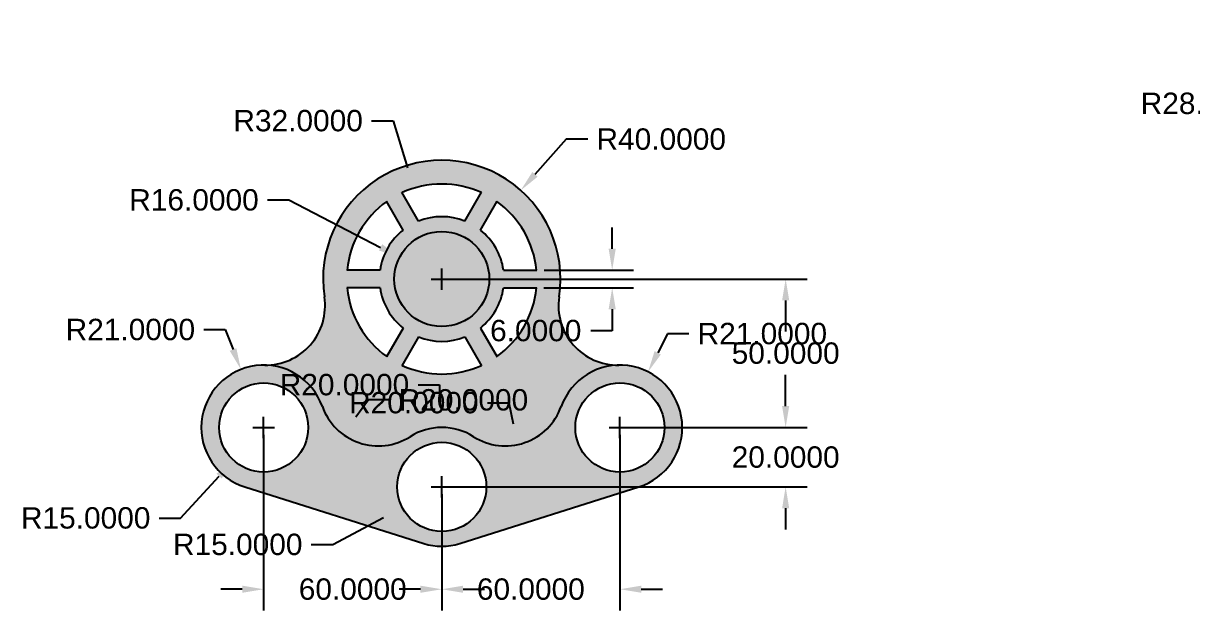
# Model space of a CAD drawing. Header units: millimetres. Extents: x 491 to 5097, y 346 to 928.
# Drawn here: x 2828.5 to 3222.3, y 618.1 to 815.8 of the extents above; entities that cross this region are included whole.
import ezdxf

# ---------------------------------------------------------------- set-up
doc = ezdxf.new("R2010")
doc.units = ezdxf.units.MM
doc.layers.add('dimension', color=160, linetype='Continuous')
doc.styles.get("Standard").update_dxf_attribs({"font": 'arial_0.ttf'})
doc.dimstyles.get("Standard").update_dxf_attribs({"dimscale": 40, "dimtxt": 0.18, "dimasz": 0.18, "dimexe": 0.18, "dimexo": 0.0625, "dimgap": 0.09, "dimtad": 0, "dimtih": 1, "dimtoh": 1, "dimdec": 4, "dimzin": 0, "dimdsep": 46, "dimtxsty": 'Standard', "dimcen": 0.09, "dimclrd": 5, "dimclre": 5, "dimclrt": 5, "dimadec": 0, "dimazin": 0, "dimtfac": 1, "dimtdec": 4, "dimtofl": 0, "dimtmove": 0, "dimatfit": 3, "dimfxl": 1, "dimtolj": 1, "dimtzin": 0, "dimarcsym": 0})

# ---------------------------------------------------------------- blocks, each defined once
blk = doc.blocks.new('*D131')
at = {"layer": 'Defpoints', "color": 0, "transparency": 16777216}
for p in [(2948.03, 693.54), (2936.29, 677.35)]:
    blk.add_point(p, dxfattribs=at)
at = {"layer": 'dimension', "color": 5, "lineweight": -2, "transparency": 16777216}
for p, q in [((2944.74, 689.01), (2940.52, 683.18)), ((2951.94, 689.01), (2944.74, 689.01))]:
    blk.add_line(p, q, dxfattribs=at)
at = {"layer": 'dimension', "color": 5, "transparency": 16777216}
blk.add_solid([(2939.55, 683.88), (2941.49, 682.47), (2936.29, 677.35)], dxfattribs=at)
at = {"layer": 'dimension', "color": 5, "transparency": 16777216, "insert": (2976.72, 689.01), "char_height": 7.2, "attachment_point": 5}
blk.add_mtext('\\A1;R20.0000', dxfattribs=at)
blk = doc.blocks.new('*D132')
at = {"layer": 'Defpoints', "color": 0, "transparency": 16777216}
for p in [(2968.95, 679.74), (2969.42, 659.74)]:
    blk.add_point(p, dxfattribs=at)
at = {"layer": 'dimension', "color": 5, "lineweight": -2, "transparency": 16777216}
for p, q in [((2961.41, 694.13), (2968.61, 694.13)), ((2968.61, 694.13), (2968.78, 686.94)), ((2969.42, 656.14), (2969.42, 663.34)), ((2965.82, 659.74), (2973.02, 659.74))]:
    blk.add_line(p, q, dxfattribs=at)
at = {"layer": 'dimension', "color": 5, "transparency": 16777216}
blk.add_solid([(2969.98, 686.96), (2967.58, 686.91), (2968.95, 679.74)], dxfattribs=at)
at = {"layer": 'dimension', "color": 5, "transparency": 16777216, "insert": (2936.64, 694.13), "char_height": 7.2, "attachment_point": 5}
blk.add_mtext('\\A1;R20.0000', dxfattribs=at)
blk = doc.blocks.new('*D133')
at = {"layer": 'Defpoints', "color": 0, "transparency": 16777216}
for p in [(2990.81, 693.54), (2994.95, 673.98)]:
    blk.add_point(p, dxfattribs=at)
at = {"layer": 'dimension', "color": 5, "lineweight": -2, "transparency": 16777216}
for p, q in [((2984.77, 688.06), (2991.97, 688.06)), ((2991.97, 688.06), (2993.46, 681.02))]:
    blk.add_line(p, q, dxfattribs=at)
at = {"layer": 'dimension', "color": 5, "transparency": 16777216}
blk.add_solid([(2994.64, 681.27), (2992.29, 680.77), (2994.95, 673.98)], dxfattribs=at)
at = {"layer": 'dimension', "color": 5, "transparency": 16777216, "insert": (2960, 688.06), "char_height": 7.2, "attachment_point": 5}
blk.add_mtext('\\A1;R20.0000', dxfattribs=at)
blk = doc.blocks.new('*D134')
at = {"layer": 'Defpoints', "color": 0, "transparency": 16777216}
for p in [(2969.42, 659.74), (2956.16, 652.74)]:
    blk.add_point(p, dxfattribs=at)
at = {"layer": 'dimension', "color": 5, "lineweight": -2, "transparency": 16777216}
for p, q in [((2969.42, 656.14), (2969.42, 663.34)), ((2965.82, 659.74), (2973.02, 659.74)), ((2932.67, 640.33), (2949.79, 649.38)), ((2925.47, 640.33), (2932.67, 640.33))]:
    blk.add_line(p, q, dxfattribs=at)
at = {"layer": 'dimension', "color": 5, "transparency": 16777216}
blk.add_solid([(2949.23, 650.44), (2950.35, 648.32), (2956.16, 652.74)], dxfattribs=at)
at = {"layer": 'dimension', "color": 5, "transparency": 16777216, "insert": (2900.69, 640.33), "char_height": 7.2, "attachment_point": 5}
blk.add_mtext('\\A1;R15.0000', dxfattribs=at)
blk = doc.blocks.new('*D135')
at = {"layer": 'Defpoints', "color": 0, "transparency": 16777216}
for p in [(2909.42, 679.74), (2899.28, 668.69)]:
    blk.add_point(p, dxfattribs=at)
at = {"layer": 'dimension', "color": 5, "lineweight": -2, "transparency": 16777216}
for p, q in [((2909.42, 676.14), (2909.42, 683.34)), ((2905.82, 679.74), (2913.02, 679.74)), ((2881.44, 649.25), (2894.41, 663.39)), ((2874.24, 649.25), (2881.44, 649.25))]:
    blk.add_line(p, q, dxfattribs=at)
at = {"layer": 'dimension', "color": 5, "transparency": 16777216}
blk.add_solid([(2893.53, 664.2), (2895.3, 662.57), (2899.28, 668.69)], dxfattribs=at)
at = {"layer": 'dimension', "color": 5, "transparency": 16777216, "insert": (2849.47, 649.25), "char_height": 7.2, "attachment_point": 5}
blk.add_mtext('\\A1;R15.0000', dxfattribs=at)
blk = doc.blocks.new('*D136')
at = {"layer": 'Defpoints', "color": 0, "transparency": 16777216}
for p in [(2901.75, 699.29), (2909.42, 679.74)]:
    blk.add_point(p, dxfattribs=at)
at = {"layer": 'dimension', "color": 5, "lineweight": -2, "transparency": 16777216}
for p, q in [((2889.29, 712.7), (2896.49, 712.7)), ((2896.49, 712.7), (2899.12, 706)), ((2909.42, 676.14), (2909.42, 683.34)), ((2905.82, 679.74), (2913.02, 679.74))]:
    blk.add_line(p, q, dxfattribs=at)
at = {"layer": 'dimension', "color": 5, "transparency": 16777216}
blk.add_solid([(2900.24, 706.43), (2898, 705.56), (2901.75, 699.29)], dxfattribs=at)
at = {"layer": 'dimension', "color": 5, "transparency": 16777216, "insert": (2864.52, 712.7), "char_height": 7.2, "attachment_point": 5}
blk.add_mtext('\\A1;R21.0000', dxfattribs=at)
blk = doc.blocks.new('*D137')
at = {"layer": 'Defpoints', "color": 0, "transparency": 16777216}
for p in [(3038.91, 698.48), (3029.42, 679.74)]:
    blk.add_point(p, dxfattribs=at)
at = {"layer": 'dimension', "color": 5, "lineweight": -2, "transparency": 16777216}
for p, q in [((3045.41, 711.33), (3042.16, 704.9)), ((3052.61, 711.33), (3045.41, 711.33)), ((3029.42, 676.14), (3029.42, 683.34)), ((3025.82, 679.74), (3033.02, 679.74))]:
    blk.add_line(p, q, dxfattribs=at)
at = {"layer": 'dimension', "color": 5, "transparency": 16777216}
blk.add_solid([(3041.09, 705.44), (3043.23, 704.36), (3038.91, 698.48)], dxfattribs=at)
at = {"layer": 'dimension', "color": 5, "transparency": 16777216, "insert": (3077.39, 711.33), "char_height": 7.2, "attachment_point": 5}
blk.add_mtext('\\A1;R21.0000', dxfattribs=at)
blk = doc.blocks.new('*D138')
at = {"layer": 'Defpoints', "color": 0, "transparency": 16777216}
for p in [(2955.21, 737.09), (2969.42, 729.74)]:
    blk.add_point(p, dxfattribs=at)
at = {"layer": 'dimension', "color": 5, "lineweight": -2, "transparency": 16777216}
for p, q in [((2910.72, 756.36), (2917.92, 756.36)), ((2917.92, 756.36), (2948.81, 740.4)), ((2969.42, 726.14), (2969.42, 733.34)), ((2965.82, 729.74), (2973.02, 729.74))]:
    blk.add_line(p, q, dxfattribs=at)
at = {"layer": 'dimension', "color": 5, "transparency": 16777216}
blk.add_solid([(2949.36, 741.46), (2948.26, 739.33), (2955.21, 737.09)], dxfattribs=at)
at = {"layer": 'dimension', "color": 5, "transparency": 16777216, "insert": (2885.95, 756.36), "char_height": 7.2, "attachment_point": 5}
blk.add_mtext('\\A1;R16.0000', dxfattribs=at)
blk = doc.blocks.new('*D139')
at = {"layer": 'Defpoints', "color": 0, "transparency": 16777216}
for p in [(2960, 760.33), (2969.42, 729.74)]:
    blk.add_point(p, dxfattribs=at)
at = {"layer": 'dimension', "color": 5, "lineweight": -2, "transparency": 16777216}
for p, q in [((2945.8, 783.04), (2953, 783.04)), ((2953, 783.04), (2957.88, 767.21)), ((2969.42, 726.14), (2969.42, 733.34)), ((2965.82, 729.74), (2973.02, 729.74))]:
    blk.add_line(p, q, dxfattribs=at)
at = {"layer": 'dimension', "color": 5, "transparency": 16777216}
blk.add_solid([(2959.02, 767.56), (2956.73, 766.85), (2960, 760.33)], dxfattribs=at)
at = {"layer": 'dimension', "color": 5, "transparency": 16777216, "insert": (2921.03, 783.04), "char_height": 7.2, "attachment_point": 5}
blk.add_mtext('\\A1;R32.0000', dxfattribs=at)
blk = doc.blocks.new('*D140')
at = {"layer": 'Defpoints', "color": 0, "transparency": 16777216}
for p in [(2996.03, 759.61), (2969.42, 729.74)]:
    blk.add_point(p, dxfattribs=at)
at = {"layer": 'dimension', "color": 5, "lineweight": -2, "transparency": 16777216}
for p, q in [((3011.36, 776.83), (3000.81, 764.99)), ((3018.56, 776.83), (3011.36, 776.83)), ((2969.42, 726.14), (2969.42, 733.34)), ((2965.82, 729.74), (2973.02, 729.74))]:
    blk.add_line(p, q, dxfattribs=at)
at = {"layer": 'dimension', "color": 5, "transparency": 16777216}
blk.add_solid([(2999.92, 765.79), (3001.71, 764.19), (2996.03, 759.61)], dxfattribs=at)
at = {"layer": 'dimension', "color": 5, "transparency": 16777216, "insert": (3043.34, 776.83), "char_height": 7.2, "attachment_point": 5}
blk.add_mtext('\\A1;R40.0000', dxfattribs=at)
blk = doc.blocks.new('*D128')
at = {"layer": 'Defpoints', "color": 0, "transparency": 16777216}
for p in [(2969.42, 729.74), (3029.42, 679.74), (3085.25, 679.74)]:
    blk.add_point(p, dxfattribs=at)
at = {"layer": 'dimension', "color": 5, "lineweight": -2, "transparency": 16777216}
for p, q in [((2971.92, 729.74), (3092.45, 729.74)), ((3085.25, 722.54), (3085.25, 712.02)), ((3085.25, 686.94), (3085.25, 697.47)), ((3031.92, 679.74), (3092.45, 679.74))]:
    blk.add_line(p, q, dxfattribs=at)
at = {"layer": 'dimension', "color": 5, "transparency": 16777216}
for points in [[(3084.05, 722.54), (3086.45, 722.54), (3085.25, 729.74)], [(3084.05, 686.94), (3086.45, 686.94), (3085.25, 679.74)]]:
    blk.add_solid(points, dxfattribs=at)
at = {"layer": 'dimension', "color": 5, "transparency": 16777216, "insert": (3085.25, 704.74), "char_height": 7.2, "attachment_point": 5}
blk.add_mtext('\\A1;50.0000', dxfattribs=at)
blk = doc.blocks.new('*D129')
at = {"layer": 'Defpoints', "color": 0, "transparency": 16777216}
for p in [(3029.42, 679.74), (3085.25, 679.74), (2969.42, 659.74)]:
    blk.add_point(p, dxfattribs=at)
at = {"layer": 'dimension', "color": 5, "lineweight": -2, "transparency": 16777216}
for p, q in [((3085.25, 686.94), (3085.25, 694.14)), ((3031.92, 679.74), (3092.45, 679.74)), ((2971.92, 659.74), (3092.45, 659.74)), ((3085.25, 652.54), (3085.25, 645.34))]:
    blk.add_line(p, q, dxfattribs=at)
at = {"layer": 'dimension', "color": 5, "transparency": 16777216}
for points in [[(3084.05, 686.94), (3086.45, 686.94), (3085.25, 679.74)], [(3084.05, 652.54), (3086.45, 652.54), (3085.25, 659.74)]]:
    blk.add_solid(points, dxfattribs=at)
at = {"layer": 'dimension', "color": 5, "transparency": 16777216, "insert": (3085.25, 669.74), "char_height": 7.2, "attachment_point": 5}
blk.add_mtext('\\A1;20.0000', dxfattribs=at)
blk = doc.blocks.new('*D141')
at = {"layer": 'Defpoints', "color": 0, "transparency": 16777216}
for p in [(3029.42, 679.74), (2969.42, 659.74), (2969.42, 625.27)]:
    blk.add_point(p, dxfattribs=at)
at = {"layer": 'dimension', "color": 5, "lineweight": -2, "transparency": 16777216}
for p, q in [((3029.42, 677.24), (3029.42, 618.07)), ((2969.42, 657.24), (2969.42, 618.07)), ((2962.22, 625.27), (2955.02, 625.27)), ((3036.62, 625.27), (3043.82, 625.27))]:
    blk.add_line(p, q, dxfattribs=at)
at = {"layer": 'dimension', "color": 5, "transparency": 16777216}
for points in [[(2962.22, 626.47), (2962.22, 624.07), (2969.42, 625.27)], [(3036.62, 626.47), (3036.62, 624.07), (3029.42, 625.27)]]:
    blk.add_solid(points, dxfattribs=at)
at = {"layer": 'dimension', "color": 5, "transparency": 16777216, "insert": (2999.42, 625.27), "char_height": 7.2, "attachment_point": 5}
blk.add_mtext('\\A1;60.0000', dxfattribs=at)
blk = doc.blocks.new('*D127')
at = {"layer": 'Defpoints', "color": 0, "transparency": 16777216}
for p in [(2909.42, 679.74), (2969.42, 659.74), (2909.42, 625.27)]:
    blk.add_point(p, dxfattribs=at)
at = {"layer": 'dimension', "color": 5, "lineweight": -2, "transparency": 16777216}
for p, q in [((2909.42, 677.24), (2909.42, 618.07)), ((2969.42, 657.24), (2969.42, 618.07)), ((2902.22, 625.27), (2895.02, 625.27)), ((2976.62, 625.27), (2983.82, 625.27))]:
    blk.add_line(p, q, dxfattribs=at)
at = {"layer": 'dimension', "color": 5, "transparency": 16777216}
for points in [[(2902.22, 626.47), (2902.22, 624.07), (2909.42, 625.27)], [(2976.62, 626.47), (2976.62, 624.07), (2969.42, 625.27)]]:
    blk.add_solid(points, dxfattribs=at)
at = {"layer": 'dimension', "color": 5, "transparency": 16777216, "insert": (2939.42, 625.27), "char_height": 7.2, "attachment_point": 5}
blk.add_mtext('\\A1;60.0000', dxfattribs=at)
blk = doc.blocks.new('*D130')
at = {"layer": 'Defpoints', "color": 0, "transparency": 16777216}
for p in [(3001.42, 732.74), (3001.28, 726.74), (3026.82, 726.74)]:
    blk.add_point(p, dxfattribs=at)
at = {"layer": 'dimension', "color": 5, "lineweight": -2, "transparency": 16777216}
for p, q in [((3026.82, 739.94), (3026.82, 747.14)), ((3003.92, 732.74), (3034.02, 732.74)), ((3003.78, 726.74), (3034.02, 726.74)), ((3026.82, 719.54), (3026.82, 712.34)), ((3026.82, 712.34), (3019.62, 712.34))]:
    blk.add_line(p, q, dxfattribs=at)
at = {"layer": 'dimension', "color": 5, "transparency": 16777216}
for points in [[(3025.62, 739.94), (3028.02, 739.94), (3026.82, 732.74)], [(3025.62, 719.54), (3028.02, 719.54), (3026.82, 726.74)]]:
    blk.add_solid(points, dxfattribs=at)
at = {"layer": 'dimension', "color": 5, "transparency": 16777216, "insert": (3001.07, 712.34), "char_height": 7.2, "attachment_point": 5}
blk.add_mtext('\\A1;6.0000', dxfattribs=at)
blk = doc.blocks.new('*D217')
at = {"layer": 'Defpoints', "color": 0, "transparency": 16777216}
for p in [(3336.37, 812.24), (3309.55, 804.18)]:
    blk.add_point(p, dxfattribs=at)
at = {"layer": 'dimension', "color": 5, "lineweight": -2, "transparency": 16777216}
for p, q in [((3336.37, 808.64), (3336.37, 815.84)), ((3332.77, 812.24), (3339.97, 812.24)), ((3258.63, 788.87), (3302.66, 802.1)), ((3251.43, 788.87), (3258.63, 788.87))]:
    blk.add_line(p, q, dxfattribs=at)
at = {"layer": 'dimension', "color": 5, "transparency": 16777216}
blk.add_solid([(3302.31, 803.25), (3303, 800.95), (3309.55, 804.18)], dxfattribs=at)
at = {"layer": 'dimension', "color": 5, "transparency": 16777216, "insert": (3226.65, 788.87), "char_height": 7.2, "attachment_point": 5}
blk.add_mtext('\\A1;R28.0000', dxfattribs=at)

msp = doc.modelspace()

# ---------------------------------------------------------------- hatches: boundary and pattern name
h = msp.add_hatch(color=256)
h.dxf.hatch_style = 1
h.set_gradient(color1=(19, 155, 72), color2=(255, 255, 0), tint=1, name='SPHERICAL')
h.paths.add_polyline_path([(2929.87352, 723.74002, -0.464090453), (2909.76853, 700.74089, -0.312338354), (2929.19525, 686.81165, 0.480528683), (2958.72442, 676.64337, -0.289866853), (2980.11636, 676.64337, 0.480528683), (3009.64553, 686.81165, -0.312338354), (3029.07226, 700.74089, -0.464090453), (3008.96726, 723.74002, 1.163271745)])
h.paths.add_polyline_path([(2982.75185, 758.83453), (2977.21462, 749.24377, 0.19245009), (2961.62616, 749.24377), (2956.08894, 758.83453, -0.218223775)], flags=16)
h.paths.add_polyline_path([(2956.43001, 746.24377, 0.19245009), (2948.63578, 732.74377), (2937.56133, 732.74377, -0.218223775), (2950.89278, 755.83453)], flags=16)
h.paths.add_polyline_path([(2985.42039, 729.74377, -1), (2953.42039, 729.74377, -1)], flags=16)
h.paths.add_polyline_path([(2987.948, 755.83453, -0.218223775), (3001.27946, 732.74377), (2990.205, 732.74377, 0.19245009), (2982.41077, 746.24377)], flags=16)
h.paths.add_polyline_path([(2948.63578, 726.74377, 0.19245009), (2956.43001, 713.24377), (2950.89278, 703.65302, -0.218223775), (2937.56133, 726.74377)], flags=16)
h.paths.add_polyline_path([(2990.205, 726.74377), (3001.27946, 726.74377, -0.218223775), (2987.948, 703.65302), (2982.41077, 713.24377, 0.19245009)], flags=16)
h.paths.add_polyline_path([(2961.62616, 710.24377, 0.19245009), (2977.21462, 710.24377), (2982.75185, 700.65302, -0.218223775), (2956.08894, 700.65302)], flags=16)
h = msp.add_hatch(color=256)
h.dxf.hatch_style = 1
h.set_gradient(color1=(205, 105, 40), tint=1, name='SPHERICAL')
h.paths.add_polyline_path([(2953.42039, 729.74377, 1), (2985.42039, 729.74377, 1)])
h = msp.add_hatch(color=256)
h.dxf.hatch_style = 1
h.set_gradient(color1=(248, 215, 49), color2=(205, 105, 40), tint=1, name='INVSPHERICAL')
h.paths.add_polyline_path([(2929.19525, 686.81165, 1.612885965), (2903.09544, 659.71892), (2963.39663, 640.67248, 0.154173667), (2975.44416, 640.67248), (3035.74535, 659.71892, 1.612885965), (3009.64553, 686.81165, -0.480528683), (2980.11636, 676.64337, 0.289866853), (2958.72442, 676.64337, -0.480528683)])
h.paths.add_polyline_path([(2894.42039, 679.74377, -1), (2924.42039, 679.74377, -1)], flags=16)
h.paths.add_polyline_path([(2984.42039, 659.74377, -1), (2954.42039, 659.74377, -1)], flags=16)
h.paths.add_polyline_path([(3014.42039, 679.74377, -1), (3044.42039, 679.74377, -1)], flags=16)

# ---------------------------------------------------------------- linework, layer by layer
for p, q in [((2961.62616, 749.24377), (2956.01847, 758.95659)), ((2977.21462, 749.24377), (2982.82232, 758.95659)), ((2956.43001, 746.24377), (2950.82232, 755.95659)), ((2982.41077, 746.24377), (2988.01847, 755.95659)), ((2948.63578, 732.74377), (2937.42039, 732.74377)), ((2990.205, 732.74377), (3001.42039, 732.74377)), ((2948.63578, 726.74377), (2937.42039, 726.74377)), ((2990.205, 726.74377), (3001.42039, 726.74377)), ((2956.43001, 713.24377), (2950.82232, 703.53096)), ((2982.41077, 713.24377), (2988.01847, 703.53096)), ((2961.62616, 710.24377), (2956.01847, 700.53096)), ((2977.21462, 710.24377), (2982.82232, 700.53096)), ((2903.09544, 659.71892), (2963.39663, 640.67248)), ((2975.44416, 640.67248), (3035.74535, 659.71892))]:
    msp.add_line(p, q)
for centre, radius in [((2969.42039, 729.74377), 16), ((2909.42039, 679.74377), 15), ((3029.42039, 679.74377), 15), ((2969.42039, 659.74377), 15)]:
    msp.add_circle(centre, radius)
for centre, radius, start, end in [((2969.42039, 729.74377), 40, 351.3676314, 188.6323686), ((2969.42039, 729.74377), 32, 65.379379, 114.620621), ((2969.42039, 729.74377), 32, 125.379379, 174.620621), ((2969.42039, 729.74377), 32, 5.379379, 54.620621), ((2969.42039, 729.74377), 21, 68.2132107, 111.7867893), ((2969.42039, 729.74377), 21, 128.2132107, 171.7867893), ((2969.42039, 729.74377), 21, 8.2132107, 51.7867893), ((2969.42039, 729.74377), 32, 185.379379, 234.620621), ((2969.42039, 729.74377), 21, 188.2132107, 231.7867893), ((2969.42039, 729.74377), 21, 308.2132107, 351.7867893), ((2969.42039, 729.74377), 32, 305.379379, 354.620621), ((2910.10009, 720.73814), 20, 269.0501108, 8.6323686), ((3028.7407, 720.73814), 20, 171.3676314, 270.9498892), ((2969.42039, 729.74377), 21, 248.2132107, 291.7867893), ((2909.42039, 679.74377), 21, 19.6677645, 252.4710147), ((2969.42039, 729.74377), 32, 245.379379, 294.620621), ((3029.42039, 679.74377), 21, 287.5289853, 160.3322355), ((2948.02846, 693.54296), 20, 199.6677645, 302.3302437), ((2990.81233, 693.54296), 20, 237.6697563, 340.3322355), ((2969.42039, 659.74377), 20, 57.6697563, 122.3302437), ((2969.42039, 659.74377), 20, 252.4710147, 287.5289853)]:
    msp.add_arc(centre, radius, start, end)

# ---------------------------------------------------------------- dimensions: what is measured, and where the dimension line sits
at = {"layer": 'dimension', "color": 7, "true_color": 0xffffff}
dim = msp.add_radius_dim(center=(3336.36709, 812.23779), mpoint=(3309.55256, 804.17671), dimstyle='Standard', dxfattribs=at)
dim.commit()
dim.dimension.update_dxf_attribs({"geometry": '*D217', "text_midpoint": (3226.65201, 788.86734), "dimtype": 164})
at = {"layer": 'dimension'}
for center, mpoint, picture, middle in [((2969.42039, 729.74377), (2959.99792, 760.32509), '*D139', (2921.02527, 783.03589)), ((2969.42039, 729.74377), (2996.02589, 759.61261), '*D140', (3043.33899, 776.83183)), ((2969.42039, 729.74377), (2955.20629, 737.08946), '*D138', (2885.94516, 756.35842)), ((2948.02846, 693.54296), (2936.29131, 677.34916), '*D131', (2976.71722, 689.0087)), ((2990.81233, 693.54296), (2994.95327, 673.97634), '*D133', (2959.99662, 688.06431)), ((2909.42039, 679.74377), (2899.27939, 668.69117), '*D135', (2849.4692, 649.25294)), ((2969.42039, 659.74377), (2956.15639, 652.73905), '*D134', (2900.69237, 640.3346))]:
    dim = msp.add_radius_dim(center=center, mpoint=mpoint, dimstyle='Standard', dxfattribs=at)
    dim.commit()
    dim.dimension.update_dxf_attribs({"geometry": picture, "text_midpoint": middle, "dimtype": 164})
for base, p1, p2, picture, middle in [((3026.81998, 726.74377), (3001.42039, 732.74377), (3001.27946, 726.74377), '*D130', (3001.06745, 712.34377)), ((3085.24937, 679.74377), (2969.42039, 729.74377), (3029.42039, 679.74377), '*D128', (3085.24937, 704.74377)), ((3085.24937, 679.74377), (2969.42039, 659.74377), (3029.42039, 679.74377), '*D129', (3085.24937, 669.74377))]:
    dim = msp.add_linear_dim(base=base, p1=p1, p2=p2, angle=90, dimstyle='Standard', dxfattribs=at)
    dim.commit()
    dim.dimension.update_dxf_attribs({"geometry": picture, "text_midpoint": middle})
for center, mpoint, picture, middle in [((2909.42039, 679.74377), (2901.7507, 699.29309), '*D136', (2864.51632, 712.69834)), ((3029.42039, 679.74377), (3038.90773, 698.47851), '*D137', (3077.38851, 711.32519)), ((2969.42039, 659.74377), (2968.951, 679.73827), '*D132', (2936.63786, 694.1343))]:
    dim = msp.add_radius_dim(center=center, mpoint=mpoint, dimstyle='Standard', dxfattribs=at)
    dim.commit()
    dim.dimension.update_dxf_attribs({"geometry": picture, "text_midpoint": middle})
for base, p1, p2, picture, middle in [((2909.42039, 625.27019), (2969.42039, 659.74377), (2909.42039, 679.74377), '*D127', (2939.42039, 625.27019)), ((2969.42039, 625.27019), (3029.42039, 679.74377), (2969.42039, 659.74377), '*D141', (2999.42039, 625.27019))]:
    dim = msp.add_linear_dim(base=base, p1=p1, p2=p2, dimstyle='Standard', dxfattribs=at)
    dim.commit()
    dim.dimension.update_dxf_attribs({"geometry": picture, "text_midpoint": middle})

doc.saveas('drawing.dxf')
